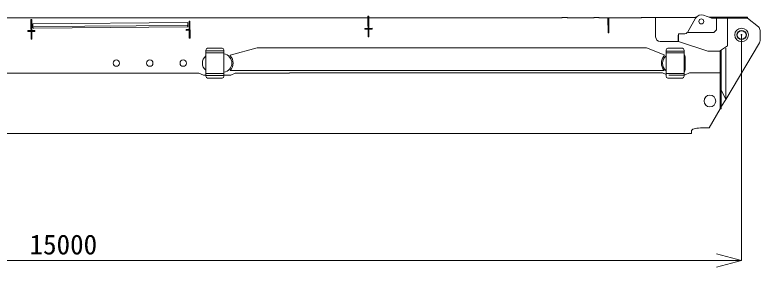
# Model space of a CAD drawing. Units: millimetres, scale not verified. Extents: x -36361 to 48673, y -35016 to 17312.
# Drawn here: x -27167 to -18926, y 6312 to 9107 of the extents above; entities that cross this region are included whole.
import ezdxf
from ezdxf.enums import TextEntityAlignment as Align

# ---------------------------------------------------------------- set-up
doc = ezdxf.new("R2010")
doc.units = ezdxf.units.MM
doc.header["$LTSCALE"] = 200
doc.header["$PDMODE"] = 32
doc.header["$PDSIZE"] = 100
doc.layers.add('0-0_0', color=7, linetype='Continuous', lineweight=18)
doc.layers.add('0-1_LY_1', color=7, linetype='Continuous', lineweight=18)
doc.layers.add('0-2_DEFPOINTS', color=7, linetype='Continuous')
doc.styles.add('ＭＳ ゴシック', font='')
doc.styles.get('ＭＳ ゴシック').set_extended_font_data('MS Gothic')

# ---------------------------------------------------------------- blocks, each defined once
blk = doc.blocks.new('_OPEN30')
at = {"layer": '0-0_0'}
blk.add_line((0, 0), (-1, 0), dxfattribs=at)
blk.add_lwpolyline([(-1, 0.2679), (0, 0), (-1, -0.2679)], dxfattribs=at)
blk = doc.blocks.new('D4')
at = {"layer": '0-0_0'}
for p, q in [((-21080.3, -4950.1), (-21080.3, -7448.5)), ((-21080.3, -7447.5), (-36080.2, -7447.5))]:
    blk.add_line(p, q, dxfattribs=at)
at = {"layer": '0-2_DEFPOINTS'}
blk.add_point((-21080.3, -4949.6), dxfattribs=at)
at = {"layer": '0-0_0', "xscale": 277, "yscale": 277}
blk.add_blockref('_OPEN30', (-21080.3, -7447.5), dxfattribs=at)
at = {"layer": '0-0_0', "style": 'ＭＳ ゴシック'}
blk.add_text('15000', height=219.9, dxfattribs=at).set_placement((-28955.2, -7447), align=Align.BOTTOM_LEFT)

msp = doc.modelspace()

# ---------------------------------------------------------------- linework, layer by layer
at = {"layer": '0-1_LY_1'}
for p, q in [((-32972.6, 9075.4), (-21116.6, 9075.4)), ((-24245.6, 9070.4), (-24245.6, 9075.4)), ((-23251.6, 8863.7), (-23253.2, 9092.6)), ((-21116.6, 9070.4), (-21116.6, 9076.4)), ((-21116.6, 9076.4), (-21056.6, 9076.4)), ((-21056.6, 9070.4), (-21056.6, 9076.4)), ((-21056.6, 9075.4), (-20764.6, 9075.4)), ((-20764.6, 9076.4), (-20704.6, 9076.4)), ((-20764.6, 9070.4), (-20764.6, 9076.4)), ((-20704.6, 9070.4), (-20704.6, 9076.4)), ((-20704.6, 9075.4), (-20242.6, 9075.4)), ((-20608.6, 9070.1), (-20599.6, 9070.2)), ((-20607.5, 8907.1), (-20608.6, 9070.1)), ((-20598.5, 8907.2), (-20599.6, 9070.2)), ((-20242.6, 9075.4), (-20242.6, 9078.4)), ((-20080.7, 9078.4), (-20080.7, 8863.4)), ((-19729.3, 8913.4), (-19638.5, 9070.6)), ((-19640.7, 9080.4), (-19631.7, 9080.4)), ((-19640.7, 9080.4), (-19631.7, 9080.4)), ((-19471, 9073.4), (-19550.9, 9102.5)), ((-19490.1, 9080.4), (-19065.7, 9080.4)), ((-19453.9, 9070.4), (-19065.7, 9070.4)), ((-19453.9, 9070.4), (-19408.7, 9070.4)), ((-19408.7, 8941.7), (-19408.7, 9070.4)), ((-19405.7, 9070.4), (-19287.7, 9070.4)), ((-19385.7, 9080.4), (-19385.7, 9070.4)), ((-19335.7, 9080.4), (-19335.7, 9070.4)), ((-19295.7, 9080.4), (-19295.7, 9070.4)), ((-19287.7, 8763), (-19287.7, 9070.4)), ((-26988.5, 8837.6), (-26990, 9055.6)), ((-26981, 9055.6), (-26990, 9055.6)), ((-26980.5, 8985.1), (-26989.5, 8985.1)), ((-26979.5, 8837.6), (-26981, 9055.6)), ((-25253.2, 9021.2), (-26968.2, 9009.3)), ((-26967.9, 8968.9), (-26968.2, 9009.3)), ((-25263, 8990.8), (-26958, 8979)), ((-25252.9, 8980.9), (-25253.2, 9021.2)), ((-25238.5, 8849.8), (-25239.8, 9038.8)), ((-25230.8, 9027.8), (-25239.8, 9027.8)), ((-27024.1, 8923.7), (-26989.1, 8924)), ((-26945.1, 8933.3), (-26980.1, 8933)), ((-26945.1, 8924.3), (-26980.1, 8924)), ((-25262.9, 8972.7), (-26957.8, 8960.9)), ((-26945.1, 8924.3), (-26945.1, 8933.3)), ((-25274.2, 8944.5), (-25239.2, 8944.8)), ((-25274.1, 8935.5), (-25274.2, 8944.5)), ((-25274.1, 8935.5), (-25239.1, 8935.8)), ((-23296.2, 8957.4), (-23261.2, 8957.7)), ((-23296.2, 8948.4), (-23296.2, 8957.4)), ((-23296.2, 8948.4), (-23261.2, 8948.7)), ((-23217.2, 8958), (-23252.2, 8957.8)), ((-23217.2, 8949), (-23252.2, 8948.8)), ((-23217.2, 8949), (-23217.2, 8958)), ((-20607.5, 8907.1), (-20598.5, 8907.2)), ((-19729.3, 8913.4), (-19436.9, 8913.4)), ((-19408.7, 8941.6), (-19436.9, 8913.4)), ((-18925.7, 8823), (-18925.7, 8935.2)), ((-26979.5, 8837.6), (-26988.5, 8837.6)), ((-25229.5, 8849.8), (-25238.5, 8849.8)), ((-23260.6, 8863.6), (-23251.6, 8863.7)), ((-19828.7, 8882.9), (-19830.7, 8882.9)), ((-19830.7, 8882.9), (-19830.7, 8813.4)), ((-19830.7, 8882.9), (-19830.7, 8813.4)), ((-19828.7, 8882.9), (-19830.7, 8882.9)), ((-19828.7, 8880.8), (-19830.7, 8880.8)), ((-25035.6, 8737.4), (-24875.6, 8737.4)), ((-24483, 8742.3), (-20189.5, 8742.3)), ((-19985.7, 8662.4), (-20182.1, 8740.9)), ((-20030.7, 8813.4), (-19830.7, 8813.4)), ((-20030.7, 8813.4), (-19830.7, 8813.4)), ((-19945.7, 8737.4), (-19785.7, 8737.4)), ((-19828.7, 8813.4), (-19504.9, 8704.4)), ((-19375.7, 8704.4), (-19287.7, 8763)), ((-18932.7, 8797.6), (-19304.5, 8168.8)), ((-19304.5, 8185), (-19304.5, 8739.8)), ((-25055.6, 8427.4), (-25055.6, 8717.4)), ((-25050.4, 8708.1), (-24861.9, 8708.1)), ((-25050.4, 8688), (-24861.9, 8688)), ((-24855.6, 8427.4), (-24855.6, 8717.4)), ((-19985.7, 8652.8), (-19985.7, 8662.4)), ((-19965.7, 8427.4), (-19965.7, 8717.4)), ((-19958.6, 8705.8), (-19771.7, 8705.8)), ((-19958.6, 8685.8), (-19771.7, 8685.8)), ((-19765.7, 8427.4), (-19765.7, 8717.4)), ((-19504.9, 8704.4), (-19375.7, 8704.4)), ((-19365.7, 8065.4), (-19365.7, 8711)), ((-19365.7, 8700.4), (-19357.7, 8700.4)), ((-19357.7, 8065.4), (-19357.7, 8716.4)), ((-19755.7, 8500.4), (-19755.7, 8640.4)), ((-24785.2, 8492.3), (-19986, 8492.3)), ((-29799.6, 8462.8), (-25131.6, 8462.8)), ((-25131.6, 8462.8), (-25081.6, 8440.7)), ((-25081.6, 8440.7), (-25055.6, 8440.7)), ((-25050.4, 8456.8), (-24861.9, 8456.8)), ((-25050.4, 8436.8), (-24861.9, 8436.8)), ((-25035.6, 8407.4), (-24875.6, 8407.4)), ((-24855.6, 8440.7), (-24779.7, 8440.7)), ((-24779.7, 8440.7), (-24729.7, 8462.7)), ((-24729.7, 8462.7), (-24130.6, 8462.7)), ((-24130.6, 8463.8), (-20006.4, 8463.8)), ((-20006.4, 8463.9), (-19965.7, 8445.9)), ((-19958.6, 8458.9), (-19771.7, 8458.9)), ((-19945.7, 8407.4), (-19785.7, 8407.4)), ((-19933.5, 8438.9), (-19771.7, 8438.9)), ((-19765.7, 8441.9), (-19755, 8441.9)), ((-19755, 8441.9), (-19704.9, 8463.9)), ((-19704.9, 8463.9), (-19365.7, 8463.9)), ((-19357.7, 8268.8), (-19352.2, 8268.8)), ((-19352.2, 8268.8), (-19304.5, 8168.8)), ((-19304.5, 8168.8), (-19352.2, 8095.9)), ((-19357.7, 8095.9), (-19352.2, 8095.9)), ((-19365.7, 8065.4), (-19490.7, 7854)), ((-19365.7, 8065.4), (-19357.7, 8065.4)), ((-19585.7, 7854), (-19490.7, 7854)), ((-27455.7, 7793.4), (-19685.7, 7793.4)), ((-19685.7, 7820.1), (-19685.7, 7793.4))]:
    msp.add_line(p, q, dxfattribs=at)
for points in [[(-23260.6, 8863.6), (-23262.2, 9092.6), (-23253.2, 9092.6)], [(-20242.7, 9070.4), (-20242.7, 9078.4), (-19640.7, 9078.4)], [(-18944.6, 8974.4), (-19065.7, 9070.4), (-19065.7, 9080.4)], [(-25229.5, 8849.8), (-25230.8, 9038.8), (-25239.8, 9038.8)], [(-27024.1, 8923.7), (-27024.1, 8932.7), (-26989.1, 8933)], [(-19757, 8895.4), (-19828.7, 8895.4), (-19828.7, 8813.4)], [(-24785.6, 8652.7), (-24785.6, 8662.3), (-24488.1, 8741.7)]]:
    msp.add_lwpolyline(points, dxfattribs=at)
for centre, radius in [((-19575.7, 9034.4), 27.5), ((-19130.7, 8884.4), 75), ((-26045.6, 8572.4), 35), ((-25675.6, 8572.4), 35), ((-25305.6, 8572.4), 35), ((-19480.7, 8152.4), 65)]:
    msp.add_circle(centre, radius, dxfattribs=at)
for centre, radius, start, end in [((-19575.7, 9034.4), 72.5, 69.9862, 150), ((-19453.9, 9120.4), 50, 249.9862, 270), ((-19757, 8925.4), 30, 270, 330), ((-18975.7, 8935.2), 50, 0, 51.59061), ((-20030.7, 8863.4), 50, 180, 270), ((-20030.7, 8863.4), 50, 180, 270), ((-18975.7, 8823), 50, 329.39775, 0), ((-25035.6, 8717.4), 20, 90, 180), ((-24875.6, 8717.4), 20, 0, 90), ((-24483, 8722.3), 20, 89.99947, 104.9306), ((-20189.5, 8722.4), 20, 68.19859, 90), ((-19945.7, 8717.4), 20, 90, 180), ((-19785.7, 8717.4), 20, 0, 90), ((-24870.6, 8572.4), 103, 278.37304, 81.62696), ((-19790.7, 8640.4), 35, 0, 44.41531), ((-24990.6, 8572.4), 103, 129.12797, 230.87203), ((-24870.6, 8572.3), 117, 316.86075, 43.40638), ((-19900.7, 8572.4), 117, 136.59286, 223.13822), ((-19900.7, 8570.4), 105, 128.24566, 231.75434), ((-19790.7, 8500.4), 35, 315.58469, 0), ((-25035.6, 8427.4), 20, 180, 270), ((-24875.6, 8427.4), 20, 270, 0), ((-19945.7, 8427.4), 20, 180, 270), ((-19785.7, 8427.4), 20, 270, 0)]:
    msp.add_arc(centre, radius, start, end, dxfattribs=at)
for centre, major_axis, ratio, start_param, end_param in [((-26957.9, 8969), (-10, -0.07), 0.809017, 6.283185, 7.853982), ((-25262.9, 8980.8), (-10, -0.07), 0.809017, 1.570796, 3.141593), ((-19585.7, 7820.1), (100, 0), 0.339381, 1.570796, 3.141593)]:
    msp.add_ellipse(centre, major_axis=major_axis, ratio=ratio, start_param=start_param, end_param=end_param, dxfattribs=at)
msp.add_point((-19130.7, 8884.4), dxfattribs=at)

# ---------------------------------------------------------------- block references
msp.add_blockref('D4', (1949.6, 13833.9), dxfattribs=at)

doc.saveas('drawing.dxf')
